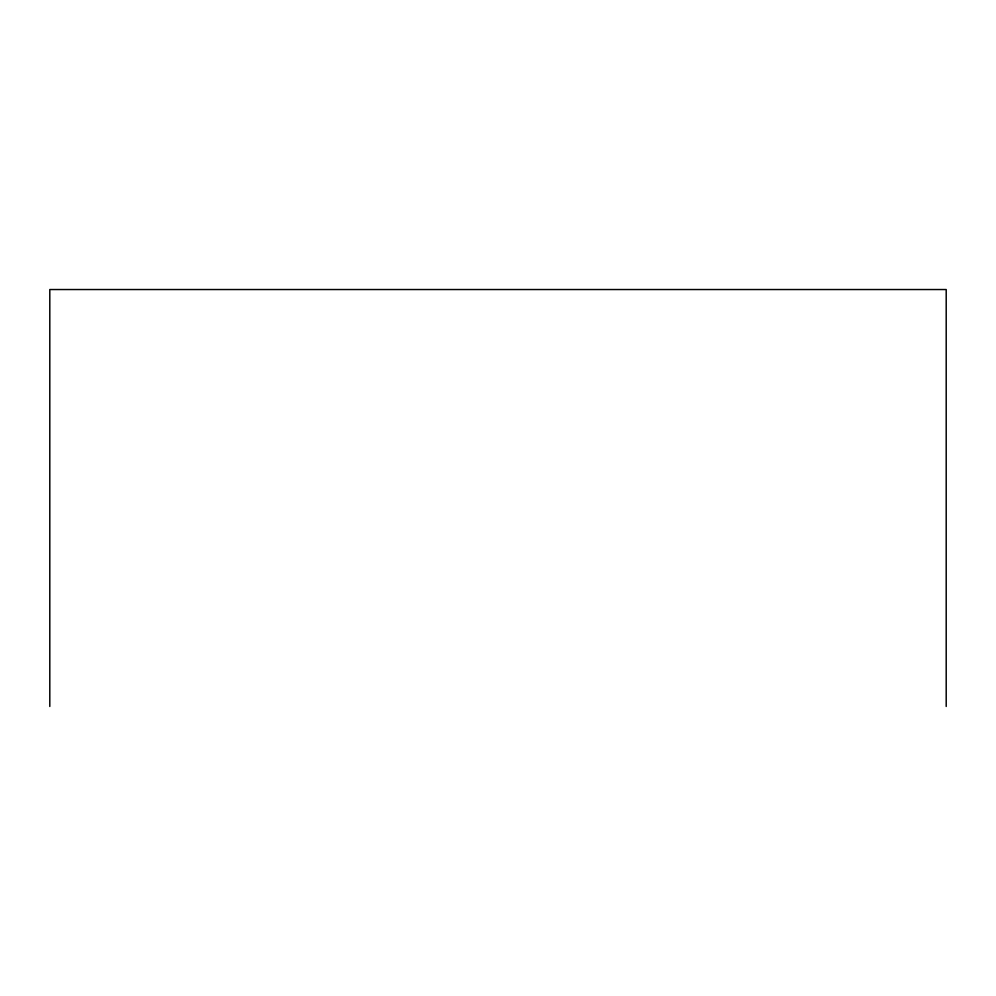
<?xml version="1.0" encoding="UTF-8"?>
<svg xmlns="http://www.w3.org/2000/svg" width="996" height="996" viewBox="0 0 996 996"><rect width="100%" height="100%" fill="white"/><g stroke="black" fill="none" stroke-linecap="round" stroke-linejoin="round"><path stroke-width="1.49" d="M946.2 706.463L946.2 289.537L49.8 289.537L49.8 706.463"/></g></svg>
